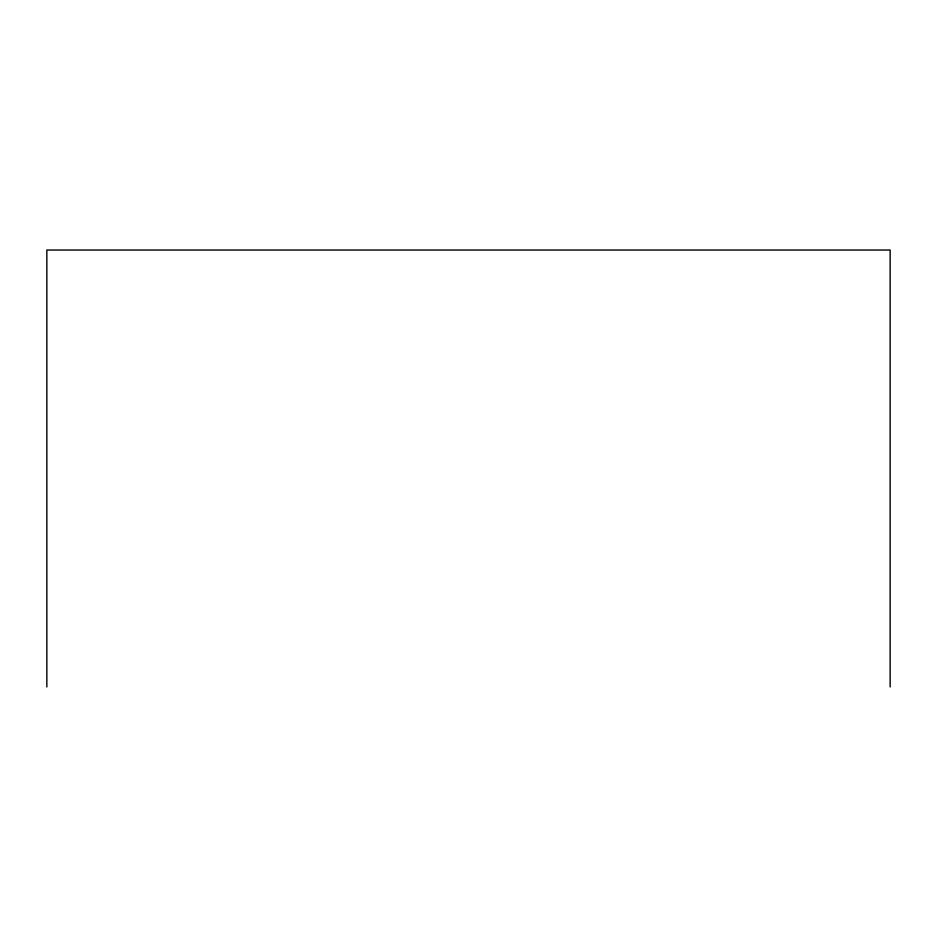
<?xml version="1.0" encoding="UTF-8"?>
<svg xmlns="http://www.w3.org/2000/svg" width="937" height="937" viewBox="0 0 937 937"><rect width="100%" height="100%" fill="white"/><g stroke="black" fill="none" stroke-linecap="round" stroke-linejoin="round"><path stroke-width="1.41" d="M890.15 686.962L890.15 250.038L46.85 250.038L46.85 686.962"/></g></svg>
